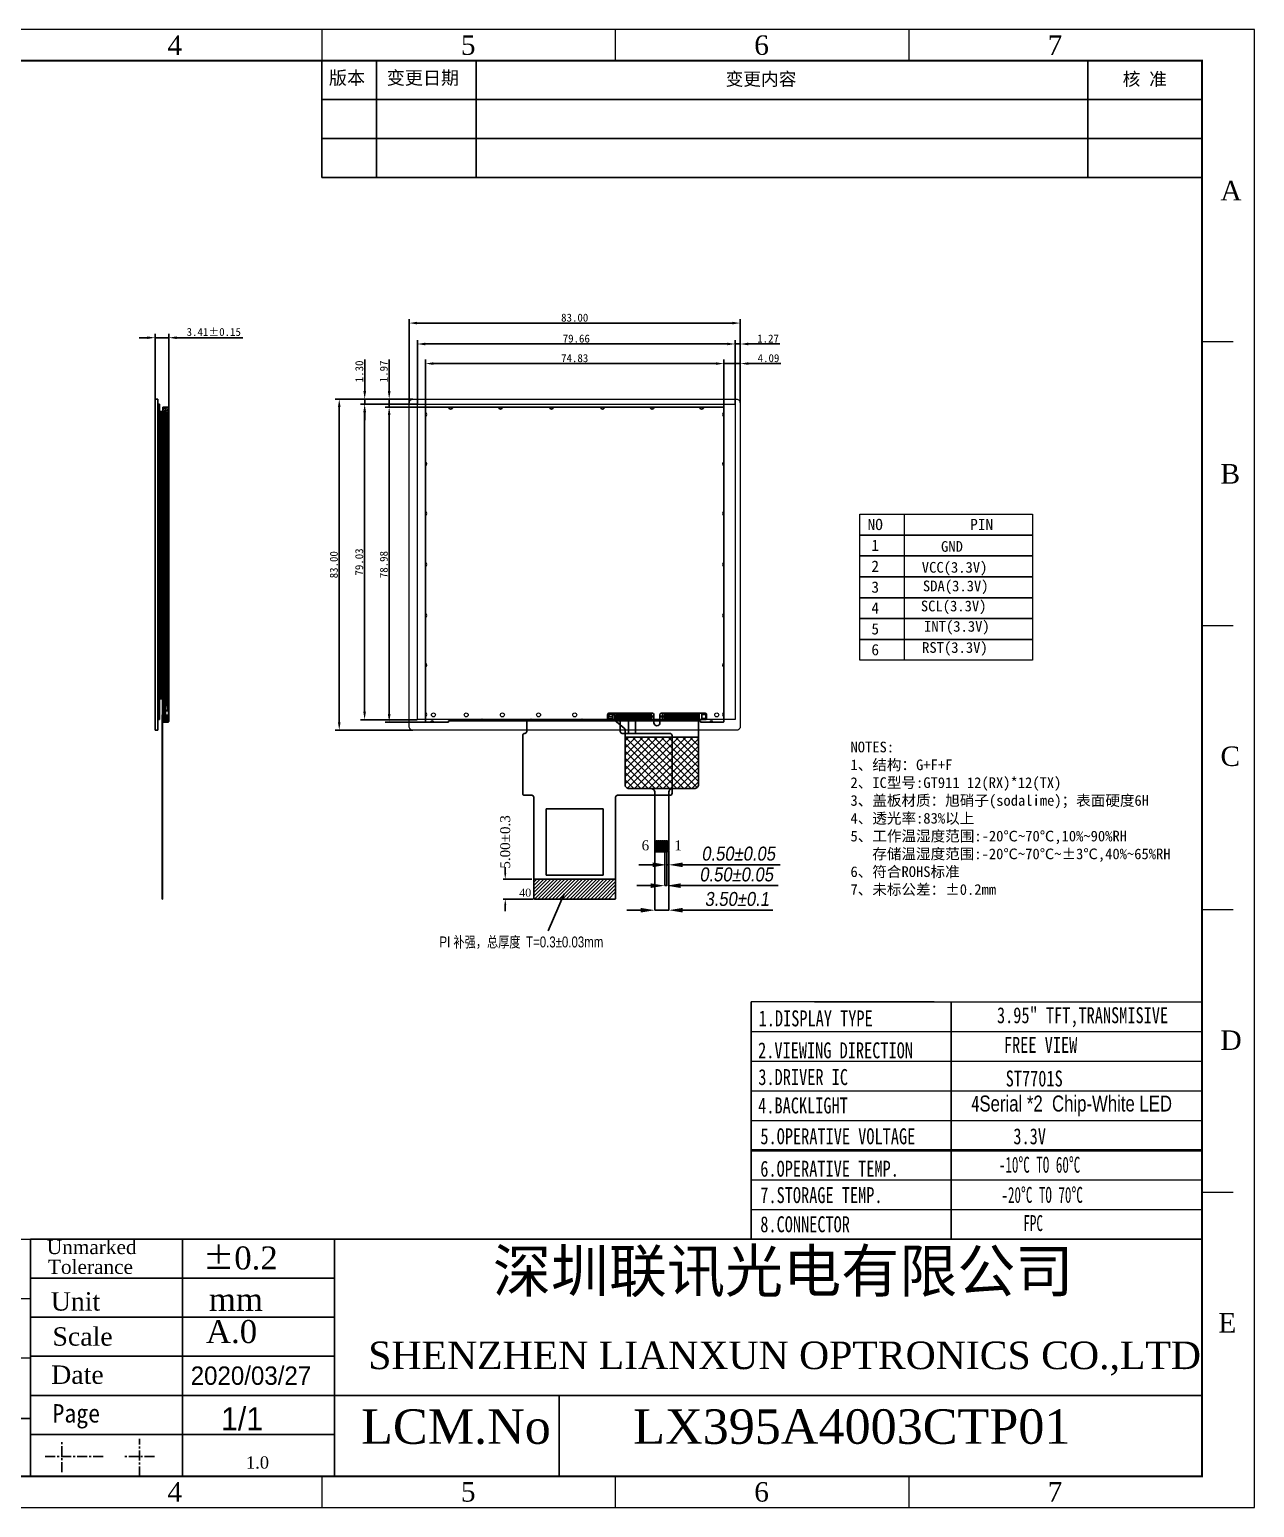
# Model space of a CAD drawing. Header units: inches. Extents: x 3729 to 5100, y 234 to 962.
# Drawn here: x 3963.2 to 4270.1, y 591.2 to 961.6 of the extents above; entities that cross this region are included whole.
import ezdxf

# ---------------------------------------------------------------- set-up
doc = ezdxf.new("R2010")
doc.units = ezdxf.units.IN
doc.header["$MEASUREMENT"] = 0
doc.linetypes.add('CENTERX2', pattern=[4, 2.5, -0.5, 0.5, -0.5])
for name, color, linetype in [('1', 7, 'Continuous'), ('bl', 2, 'Continuous'), ('DIM', 3, 'Continuous'), ('FPC', 40, 'Continuous'), ('LCD', 156, 'Continuous'), ('Lens', 6, 'Continuous'), ('SESNOR', 7, 'Continuous'), ('中心线', 1, 'CENTERX2'), ('标注', 3, 'Continuous')]:
    doc.layers.add(name, color=color, linetype=linetype)
doc.layers.add('OUTLINE', color=5, linetype='Continuous', lineweight=13)
doc.layers.add('其它', color=7, linetype='Continuous', lineweight=9)
doc.styles.add('Arial', font='ARIAL.TTF', dxfattribs={"width": 0.85, "oblique": 8})
doc.styles.get("Standard").update_dxf_attribs({"font": 'TIMES.TTF'})
doc.styles.add('外框字体', font='NSimSun.ttf', dxfattribs={"width": 0.75})
doc.styles.add('宋体', font='NSimSun.ttf')
doc.styles.add('样式 1', font='NSimSun.ttf', dxfattribs={"width": 0.75})
doc.dimstyles.new('dwp', dxfattribs={"dimtxt": 2, "dimasz": 2, "dimexe": 1, "dimexo": 0.0625, "dimgap": 0.35, "dimtad": 1, "dimzin": 1, "dimdsep": 46, "dimtxsty": '宋体', "dimcen": 2.5, "dimclrd": 3, "dimclre": 3, "dimclrt": 3, "dimazin": 0, "dimtp": 0.3, "dimtm": 0.3, "dimtfac": 1, "dimtmove": 0, "dimatfit": 3, "dimfxl": 0, "dimarcsym": 0})
doc.dimstyles.new('ISO-25', dxfattribs={"dimtxt": 2, "dimasz": 1.5, "dimexe": 0.5, "dimexo": 0.5, "dimgap": 0.2, "dimtad": 0, "dimdsep": 46, "dimtxsty": 'Standard', "dimcen": 0.5, "dimclrd": 256, "dimclre": 256, "dimclrt": 256, "dimadec": 0, "dimazin": 0, "dimtfac": 1, "dimtmove": 0, "dimatfit": 3, "dimfxl": 0, "dimlwd": -1, "dimlwe": -1, "dimarcsym": 0})
doc.dimstyles.get("Standard").update_dxf_attribs({"dimtxt": 0.8, "dimasz": 0.5, "dimexe": 0.5, "dimexo": 0.5, "dimgap": 0.09, "dimtad": 0, "dimdec": 4, "dimzin": 0, "dimdsep": 46, "dimtxsty": 'Standard', "dimcen": 0.5, "dimadec": 0, "dimazin": 0, "dimtfac": 1, "dimtdec": 4, "dimtofl": 0, "dimtmove": 0, "dimatfit": 3, "dimfxl": 0, "dimtolj": 1, "dimtzin": 0, "dimarcsym": 0})
doc.dimstyles.new('STANDARD1', dxfattribs={"dimtxt": 2.5, "dimasz": 1.5, "dimexe": 0.5, "dimexo": 0.5, "dimgap": 0.09, "dimtad": 0, "dimzin": 0, "dimdsep": 46, "dimtxsty": 'Standard', "dimcen": 0, "dimadec": 0, "dimazin": 0, "dimtfac": 1, "dimtofl": 0, "dimtmove": 0, "dimatfit": 0, "dimfxl": 0, "dimtolj": 1, "dimtzin": 0, "dimarcsym": 0})

# ---------------------------------------------------------------- blocks, each defined once
blk = doc.blocks.new('fog123545')
at = {"layer": 'LCD', "color": 6}
for p in [(1623.54, -703.43), (1623.94, -707.43)]:
    blk.add_line(p, (1623.54, -707.43), dxfattribs=at)
for points in [[(1622.99, -631.65), (1623.14, -631.65), (1623.14, -702.63), (1622.99, -702.63)], [(1623.54, -703.43), (1623.14, -703.43), (1623.14, -631.45), (1623.54, -631.45)], [(1624.11, -702.63), (1623.94, -702.63), (1623.94, -631.65), (1624.11, -631.65)]]:
    blk.add_lwpolyline(points, close=True, dxfattribs=at)
blk.add_lwpolyline([(1623.54, -703.43), (1623.54, -631.45), (1623.94, -631.45), (1623.94, -707.43)], dxfattribs=at)
blk = doc.blocks.new('fghhgj')
at = {"layer": 'DIM'}
h = blk.add_hatch(dxfattribs=at)
h.set_pattern_fill('ANSI37', color=256, scale=0.4)
h.set_pattern_definition([(45, (-15394.0369, 6615.6244), (-0.89802561, 0.89802561), []), (135, (-15394.0369, 6615.6244), (-0.89802561, -0.89802561), [])])
h.paths.add_polyline_path([(4260.95, 279.04), (4266.4, 279.04, 0.414214), (4267.4, 280.04), (4267.4, 291.94), (4249, 291.94), (4249, 280.04, 0.414214), (4250, 279.04), (4255.45, 279.04)])
at = {"layer": 'FPC'}
blk.add_lwpolyline([(4250, 279.04, -0.414214), (4249, 280.04), (4249, 293.78, 0.22442), (4248.81, 294.16), (4246.36, 296.18, 0.173652), (4246.05, 296.29), (4244.83, 296.29, -0.414214), (4244.63, 296.49), (4244.63, 297.59, -0.414214), (4244.93, 297.89), (4255.95, 297.89, -0.414214), (4256.25, 297.59), (4256.25, 295.51, 1), (4257.75, 295.51), (4257.75, 297.59, -0.414214), (4258.05, 297.89), (4269.12, 297.89, -0.414214), (4269.42, 297.59), (4269.42, 296.49, -0.414214), (4269.22, 296.29), (4267.9, 296.29, 0.414214), (4267.4, 295.79), (4267.4, 280.04, -0.414214), (4266.4, 279.04), (4260.95, 279.04), (4255.45, 279.04)], format="xyb", close=True, dxfattribs=at)
for points in [[(4244.83, 296.59), (4245.83, 296.59), (4245.83, 297.59), (4244.83, 297.59)], [(4246.36, 297.02), (4246.36, 297.02), (4246.36, 297.17), (4246.36, 297.17), (4246.36, 297.59), (4246.51, 297.59), (4246.51, 297.17), (4246.95, 297.17), (4246.95, 297.02), (4246.51, 297.02), (4246.51, 296.59), (4246.36, 296.59)], [(4246.95, 296.49), (4247.25, 296.49), (4247.25, 297.69), (4246.95, 297.69)], [(4247.55, 296.49), (4247.85, 296.49), (4247.85, 297.69), (4247.55, 297.69)], [(4248.15, 296.49), (4248.45, 296.49), (4248.45, 297.69), (4248.15, 297.69)], [(4248.75, 296.49), (4249.05, 296.49), (4249.05, 297.69), (4248.75, 297.69)], [(4249.35, 296.49), (4249.65, 296.49), (4249.65, 297.69), (4249.35, 297.69)], [(4249.95, 296.49), (4250.25, 296.49), (4250.25, 297.69), (4249.95, 297.69)], [(4250.55, 296.49), (4250.85, 296.49), (4250.85, 297.69), (4250.55, 297.69)], [(4251.15, 296.49), (4251.45, 296.49), (4251.45, 297.69), (4251.15, 297.69)], [(4251.75, 296.49), (4252.05, 296.49), (4252.05, 297.69), (4251.75, 297.69)], [(4252.35, 296.49), (4252.65, 296.49), (4252.65, 297.69), (4252.35, 297.69)], [(4252.95, 296.49), (4253.25, 296.49), (4253.25, 297.69), (4252.95, 297.69)], [(4253.55, 296.49), (4253.85, 296.49), (4253.85, 297.69), (4253.55, 297.69)], [(4254.15, 296.49), (4254.45, 296.49), (4254.45, 297.69), (4254.15, 297.69)], [(4255.05, 296.49), (4254.75, 296.49), (4254.75, 297.69), (4255.05, 297.69)], [(4255.46, 297.02), (4255.05, 297.02), (4255.05, 297.17), (4255.46, 297.17), (4255.46, 297.59), (4255.61, 297.59), (4255.61, 297.17), (4256.05, 297.17), (4256.05, 297.02), (4255.61, 297.02), (4255.61, 296.59), (4255.46, 296.59)], [(4258.36, 297.02), (4257.95, 297.02), (4257.95, 297.17), (4258.36, 297.17), (4258.36, 297.59), (4258.51, 297.59), (4258.51, 297.17), (4258.95, 297.17), (4258.95, 297.02), (4258.51, 297.02), (4258.51, 296.59), (4258.36, 296.59)], [(4258.95, 296.49), (4259.25, 296.49), (4259.25, 297.69), (4258.95, 297.69)], [(4259.55, 296.49), (4259.85, 296.49), (4259.85, 297.69), (4259.55, 297.69)], [(4260.15, 296.49), (4260.45, 296.49), (4260.45, 297.69), (4260.15, 297.69)], [(4260.75, 296.49), (4261.05, 296.49), (4261.05, 297.69), (4260.75, 297.69)], [(4261.35, 296.49), (4261.65, 296.49), (4261.65, 297.69), (4261.35, 297.69)], [(4261.95, 296.49), (4262.25, 296.49), (4262.25, 297.69), (4261.95, 297.69)], [(4262.55, 296.49), (4262.85, 296.49), (4262.85, 297.69), (4262.55, 297.69)], [(4263.15, 296.49), (4263.45, 296.49), (4263.45, 297.69), (4263.15, 297.69)], [(4263.75, 296.49), (4264.05, 296.49), (4264.05, 297.69), (4263.75, 297.69)], [(4264.35, 296.49), (4264.65, 296.49), (4264.65, 297.69), (4264.35, 297.69)], [(4264.95, 296.49), (4265.25, 296.49), (4265.25, 297.69), (4264.95, 297.69)], [(4265.55, 296.49), (4265.85, 296.49), (4265.85, 297.69), (4265.55, 297.69)], [(4266.15, 296.49), (4266.45, 296.49), (4266.45, 297.69), (4266.15, 297.69)], [(4266.75, 296.49), (4266.75, 297.69), (4267.05, 297.69), (4267.05, 296.49)], [(4267.46, 297.02), (4267.05, 297.02), (4267.05, 297.17), (4267.46, 297.17), (4267.46, 297.59), (4267.61, 297.59), (4267.61, 297.17), (4267.61, 297.17), (4267.61, 297.02), (4267.61, 297.02), (4267.61, 296.59), (4267.46, 296.59)], [(4268.22, 296.59), (4269.22, 296.59), (4269.22, 297.59), (4268.22, 297.59)], [(4256.77, 263.4), (4257.12, 263.4), (4257.12, 265.9), (4256.77, 265.9)], [(4257.27, 263.4), (4257.62, 263.4), (4257.62, 265.9), (4257.27, 265.9)], [(4257.77, 263.4), (4258.12, 263.4), (4258.12, 265.9), (4257.77, 265.9)], [(4258.27, 263.4), (4258.62, 263.4), (4258.62, 265.9), (4258.27, 265.9)], [(4258.77, 263.4), (4259.12, 263.4), (4259.12, 265.9), (4258.77, 265.9)], [(4259.27, 263.4), (4259.62, 263.4), (4259.62, 265.9), (4259.27, 265.9)]]:
    blk.add_lwpolyline(points, close=True, dxfattribs=at)
blk.add_lwpolyline([(4249, 291.94), (4267.4, 291.94)], dxfattribs=at)
for points in [[(4257.51, 263.2), (4256.75, 263.2, -0.414214), (4256.45, 263.5), (4256.45, 278.04, 0.414214), (4255.45, 279.04)], [(4260.95, 279.04, 0.414214), (4259.95, 278.04), (4259.95, 263.5, -0.414214), (4259.65, 263.2), (4257.51, 263.2)]]:
    blk.add_lwpolyline(points, format="xyb", dxfattribs=at)
at = {"layer": 'Lens', "linetype": 'Continuous', "lineweight": 13, "ltscale": 1.88763}
blk.add_lwpolyline([(4198.57, 293.62), (4195.89, 293.62, -0.414214), (4194.89, 294.62), (4194.89, 375.62, -0.414214), (4195.89, 376.62), (4276.89, 376.62, -0.414214), (4277.89, 375.62), (4277.89, 294.62, -0.414214), (4276.89, 293.62), (4195.89, 293.62)], format="xyb", dxfattribs=at)
at = {"layer": 'SESNOR', "color": 0, "linetype": 'Continuous', "lineweight": 13, "ltscale": 0.528153}
blk.add_lwpolyline([(4276.62, 296.29), (4196.96, 296.29), (4196.96, 375.32), (4276.62, 375.32)], close=True, dxfattribs=at)
at = {"layer": 'DIM', "char_height": 2.5, "attachment_point": 1}
for s, insert, width in [('6', (4253.17, 266.04), 2.8183), ('1', (4261.35, 266.04), 2.6249)]:
    blk.add_mtext(s, dxfattribs=dict(at, insert=insert, width=width))
blk = doc.blocks.new('*D168')
at = {"color": 3, "lineweight": -2}
for p, q in [((4058.28, 868.02), (4058.28, 889.02)), ((4141.28, 868.02), (4141.28, 889.02)), ((4060.28, 888.02), (4139.28, 888.02))]:
    blk.add_line(p, q, dxfattribs=at)
at = {"color": 3}
for points in [[(4060.28, 888.35), (4060.28, 887.69), (4058.28, 888.02)], [(4139.28, 888.35), (4139.28, 887.69), (4141.28, 888.02)]]:
    blk.add_solid(points, dxfattribs=at)
at = {"layer": 'DEFPOINTS', "color": 0}
for p in [(4141.28, 888.02), (4058.28, 867.96), (4141.28, 867.96)]:
    blk.add_point(p, dxfattribs=at)
at = {"color": 3, "insert": (4099.78, 889.37), "char_height": 2, "attachment_point": 5, "style": '宋体'}
blk.add_mtext('83.00', dxfattribs=at)
blk = doc.blocks.new('*D169')
at = {"color": 3, "lineweight": -2}
for p, q in [((4059.21, 868.96), (4039.78, 868.96)), ((4040.78, 866.96), (4040.78, 787.96)), ((4059.21, 785.96), (4039.78, 785.96))]:
    blk.add_line(p, q, dxfattribs=at)
at = {"color": 3}
for points in [[(4040.45, 866.96), (4041.11, 866.96), (4040.78, 868.96)], [(4040.45, 787.96), (4041.11, 787.96), (4040.78, 785.96)]]:
    blk.add_solid(points, dxfattribs=at)
at = {"layer": 'DEFPOINTS', "color": 0}
for p in [(4059.28, 868.96), (4040.78, 785.96), (4059.28, 785.96)]:
    blk.add_point(p, dxfattribs=at)
at = {"color": 3, "insert": (4039.43, 827.46), "char_height": 2, "attachment_point": 5, "rotation": 90, "style": '宋体'}
blk.add_mtext('83.00', dxfattribs=at)
blk = doc.blocks.new('*D170')
at = {"color": 3, "lineweight": -2}
for p, q in [((4060.35, 867.72), (4060.35, 883.78)), ((4062.35, 882.78), (4138, 882.78)), ((4140, 867.72), (4140, 883.78))]:
    blk.add_line(p, q, dxfattribs=at)
at = {"color": 3}
for points in [[(4062.35, 883.12), (4062.35, 882.45), (4060.35, 882.78)], [(4138, 883.12), (4138, 882.45), (4140, 882.78)]]:
    blk.add_solid(points, dxfattribs=at)
at = {"layer": 'DEFPOINTS', "color": 0}
for p in [(4140, 882.78), (4060.35, 867.66), (4140, 867.66)]:
    blk.add_point(p, dxfattribs=at)
at = {"color": 3, "insert": (4100.18, 884.13), "char_height": 2, "attachment_point": 5, "style": '宋体'}
blk.add_mtext('79.66', dxfattribs=at)
blk = doc.blocks.new('*D171')
at = {"color": 3, "lineweight": -2}
for p, q in [((4060.29, 867.66), (4046.13, 867.66)), ((4047.13, 865.66), (4047.13, 790.63)), ((4060.29, 788.63), (4046.13, 788.63))]:
    blk.add_line(p, q, dxfattribs=at)
at = {"color": 3}
for points in [[(4046.8, 865.66), (4047.47, 865.66), (4047.13, 867.66)], [(4046.8, 790.63), (4047.47, 790.63), (4047.13, 788.63)]]:
    blk.add_solid(points, dxfattribs=at)
at = {"layer": 'DEFPOINTS', "color": 0}
for p in [(4060.35, 867.66), (4047.13, 788.63), (4060.35, 788.63)]:
    blk.add_point(p, dxfattribs=at)
at = {"color": 3, "insert": (4045.78, 828.15), "char_height": 2, "attachment_point": 5, "rotation": 90, "style": '宋体'}
blk.add_mtext('79.03', dxfattribs=at)
blk = doc.blocks.new('*D172')
at = {"color": 3, "lineweight": -2}
for p, q in [((4062.36, 866.85), (4062.36, 878.87)), ((4064.36, 877.87), (4135.19, 877.87)), ((4137.19, 866.85), (4137.19, 878.87))]:
    blk.add_line(p, q, dxfattribs=at)
at = {"color": 3}
for points in [[(4064.36, 878.2), (4064.36, 877.54), (4062.36, 877.87)], [(4135.19, 878.2), (4135.19, 877.54), (4137.19, 877.87)]]:
    blk.add_solid(points, dxfattribs=at)
at = {"layer": 'DEFPOINTS', "color": 0}
for p in [(4137.19, 877.87), (4062.36, 866.78), (4137.19, 866.78)]:
    blk.add_point(p, dxfattribs=at)
at = {"color": 3, "insert": (4099.78, 879.22), "char_height": 2, "attachment_point": 5, "style": '宋体'}
blk.add_mtext('74.83', dxfattribs=at)
blk = doc.blocks.new('*D173')
at = {"color": 3, "lineweight": -2}
for p, q in [((4062.5, 866.98), (4052.29, 866.98)), ((4053.29, 864.98), (4053.29, 790.01)), ((4062.68, 788.01), (4052.29, 788.01))]:
    blk.add_line(p, q, dxfattribs=at)
at = {"color": 3}
for points in [[(4052.96, 864.98), (4053.63, 864.98), (4053.29, 866.98)], [(4052.96, 790.01), (4053.63, 790.01), (4053.29, 788.01)]]:
    blk.add_solid(points, dxfattribs=at)
at = {"layer": 'DEFPOINTS', "color": 0}
for p in [(4062.56, 866.98), (4053.29, 788.01), (4062.74, 788.01)]:
    blk.add_point(p, dxfattribs=at)
at = {"color": 3, "insert": (4051.94, 827.5), "char_height": 2, "attachment_point": 5, "rotation": 90, "style": '宋体'}
blk.add_mtext('78.98', dxfattribs=at)
blk = doc.blocks.new('*D188')
at = {"color": 3, "lineweight": -2}
for p, q in [((4135.19, 877.87), (4133.19, 877.87)), ((4137.19, 866.85), (4137.19, 878.87)), ((4137.19, 877.87), (4141.28, 877.87)), ((4141.28, 868.02), (4141.28, 878.87)), ((4143.28, 877.87), (4151.41, 877.87))]:
    blk.add_line(p, q, dxfattribs=at)
at = {"color": 3}
for points in [[(4135.19, 878.2), (4135.19, 877.54), (4137.19, 877.87)], [(4143.28, 878.2), (4143.28, 877.54), (4141.28, 877.87)]]:
    blk.add_solid(points, dxfattribs=at)
at = {"layer": 'DEFPOINTS', "color": 0}
for p in [(4141.28, 877.87), (4137.19, 866.78), (4141.28, 867.96)]:
    blk.add_point(p, dxfattribs=at)
at = {"color": 3, "insert": (4148.34, 879.22), "char_height": 2, "attachment_point": 5, "style": '宋体'}
blk.add_mtext('4.09', dxfattribs=at)
blk = doc.blocks.new('*D189')
at = {"color": 3, "lineweight": -2}
for p, q in [((4138, 882.78), (4136, 882.78)), ((4140, 867.72), (4140, 883.78)), ((4140, 882.78), (4141.28, 882.78)), ((4141.28, 868.02), (4141.28, 883.78)), ((4143.28, 882.78), (4151.18, 882.78))]:
    blk.add_line(p, q, dxfattribs=at)
at = {"color": 3}
for points in [[(4138, 883.12), (4138, 882.45), (4140, 882.78)], [(4143.28, 883.12), (4143.28, 882.45), (4141.28, 882.78)]]:
    blk.add_solid(points, dxfattribs=at)
at = {"layer": 'DEFPOINTS', "color": 0}
for p in [(4141.28, 882.78), (4140, 867.66), (4141.28, 867.96)]:
    blk.add_point(p, dxfattribs=at)
at = {"color": 3, "insert": (4148.23, 884.13), "char_height": 2, "attachment_point": 5, "style": '宋体'}
blk.add_mtext('1.27', dxfattribs=at)
blk = doc.blocks.new('*D190')
at = {"color": 3, "lineweight": -2}
for p, q in [((4053.29, 870.96), (4053.29, 878.86)), ((4059.21, 868.96), (4052.29, 868.96)), ((4062.5, 866.98), (4052.29, 866.98)), ((4053.29, 866.98), (4053.29, 868.96)), ((4053.29, 864.98), (4053.29, 862.98))]:
    blk.add_line(p, q, dxfattribs=at)
at = {"color": 3}
for points in [[(4052.96, 870.96), (4053.63, 870.96), (4053.29, 868.96)], [(4052.96, 864.98), (4053.63, 864.98), (4053.29, 866.98)]]:
    blk.add_solid(points, dxfattribs=at)
at = {"layer": 'DEFPOINTS', "color": 0}
for p in [(4053.29, 868.96), (4059.28, 868.96), (4062.56, 866.98)]:
    blk.add_point(p, dxfattribs=at)
at = {"color": 3, "insert": (4051.94, 875.91), "char_height": 2, "attachment_point": 5, "rotation": 90, "style": '宋体'}
blk.add_mtext('1.97', dxfattribs=at)
blk = doc.blocks.new('*D191')
at = {"color": 3, "lineweight": -2}
for p, q in [((4047.16, 870.96), (4047.16, 878.88)), ((4059.21, 868.96), (4046.16, 868.96)), ((4060.29, 867.66), (4046.16, 867.66)), ((4047.16, 867.66), (4047.16, 868.96)), ((4047.16, 865.66), (4047.16, 863.66))]:
    blk.add_line(p, q, dxfattribs=at)
at = {"color": 3}
for points in [[(4046.83, 870.96), (4047.5, 870.96), (4047.16, 868.96)], [(4046.83, 865.66), (4047.5, 865.66), (4047.16, 867.66)]]:
    blk.add_solid(points, dxfattribs=at)
at = {"layer": 'DEFPOINTS', "color": 0}
for p in [(4047.16, 868.96), (4059.28, 868.96), (4060.35, 867.66)]:
    blk.add_point(p, dxfattribs=at)
at = {"color": 3, "insert": (4045.81, 875.92), "char_height": 2, "attachment_point": 5, "rotation": 90, "style": '宋体'}
blk.add_mtext('1.30', dxfattribs=at)
blk = doc.blocks.new('*D192')
at = {"color": 3, "lineweight": -2}
for p, q in [((3994.65, 869.02), (3994.65, 885.35)), ((3998.05, 866.85), (3998.05, 885.35)), ((3992.65, 884.35), (3990.65, 884.35)), ((3994.65, 884.35), (3998.05, 884.35)), ((4000.05, 884.35), (4016.63, 884.35))]:
    blk.add_line(p, q, dxfattribs=at)
at = {"color": 3}
for points in [[(3992.65, 884.69), (3992.65, 884.02), (3994.65, 884.35)], [(4000.05, 884.69), (4000.05, 884.02), (3998.05, 884.35)]]:
    blk.add_solid(points, dxfattribs=at)
at = {"layer": 'DEFPOINTS', "color": 0}
for p in [(3998.05, 884.35), (3994.65, 868.96), (3998.05, 866.78)]:
    blk.add_point(p, dxfattribs=at)
at = {"color": 3, "insert": (4009.34, 885.78), "char_height": 2, "attachment_point": 5, "style": '宋体'}
blk.add_mtext('3.41%%p0.15', dxfattribs=at)
blk = doc.blocks.new('*D229')
at = {"layer": 'DEFPOINTS', "color": 0}
for p in [(4122.83, 755.74), (4123.33, 755.84), (4123.33, 752.25)]:
    blk.add_point(p, dxfattribs=at)
at = {"layer": 'DIM', "color": 0, "lineweight": -2}
for p, q in [((4123.33, 755.64), (4123.33, 752.25)), ((4119.33, 752.25), (4115.83, 752.25)), ((4122.83, 755.54), (4122.83, 752.25)), ((4122.83, 752.25), (4123.33, 752.25)), ((4126.83, 752.25), (4151.26, 752.25))]:
    blk.add_line(p, q, dxfattribs=at)
at = {"layer": 'DIM', "color": 0}
for points in [[(4119.33, 752.84), (4119.33, 751.67), (4122.83, 752.25)], [(4126.83, 752.84), (4126.83, 751.67), (4123.33, 752.25)]]:
    blk.add_solid(points, dxfattribs=at)
at = {"layer": 'DIM', "color": 0, "insert": (4140.79, 755.04), "char_height": 3.5, "attachment_point": 5, "style": 'Arial'}
blk.add_mtext('\\A1;0.50{\\fArial|b0|i0|c134|p34;%%P}0.05', dxfattribs=at)
blk = doc.blocks.new('*D230')
at = {"layer": 'DEFPOINTS', "color": 0}
for p in [(4122.33, 755.74), (4122.83, 755.74), (4122.83, 747.03)]:
    blk.add_point(p, dxfattribs=at)
at = {"layer": 'DIM', "color": 0, "lineweight": -2}
for p, q in [((4122.33, 755.54), (4122.33, 747.03)), ((4122.83, 755.54), (4122.83, 747.03)), ((4118.83, 747.03), (4115.33, 747.03)), ((4122.33, 747.03), (4122.83, 747.03)), ((4126.33, 747.03), (4150.76, 747.03))]:
    blk.add_line(p, q, dxfattribs=at)
at = {"layer": 'DIM', "color": 0}
for points in [[(4118.83, 747.61), (4118.83, 746.45), (4122.33, 747.03)], [(4126.33, 747.61), (4126.33, 746.45), (4122.83, 747.03)]]:
    blk.add_solid(points, dxfattribs=at)
at = {"layer": 'DIM', "color": 0, "insert": (4140.29, 749.82), "char_height": 3.5, "attachment_point": 5, "style": 'Arial'}
blk.add_mtext('\\A1;0.50{\\fArial|b0|i0|c134|p34;%%P}0.05', dxfattribs=at)
blk = doc.blocks.new('*D228')
at = {"layer": 'DEFPOINTS', "color": 0}
for p in [(4119.83, 755.84), (4123.33, 755.84), (4123.33, 740.88)]:
    blk.add_point(p, dxfattribs=at)
at = {"layer": 'DIM', "color": 0, "lineweight": -2}
for p, q in [((4119.83, 755.64), (4119.83, 740.88)), ((4123.33, 755.64), (4123.33, 740.88)), ((4116.33, 740.88), (4112.83, 740.88)), ((4119.83, 740.88), (4123.33, 740.88)), ((4126.83, 740.88), (4149.45, 740.88))]:
    blk.add_line(p, q, dxfattribs=at)
at = {"layer": 'DIM', "color": 0}
for points in [[(4116.33, 741.46), (4116.33, 740.3), (4119.83, 740.88)], [(4126.83, 741.46), (4126.83, 740.3), (4123.33, 740.88)]]:
    blk.add_solid(points, dxfattribs=at)
at = {"layer": 'DIM', "color": 0, "insert": (4140.44, 743.67), "char_height": 3.5, "attachment_point": 5, "style": 'Arial'}
blk.add_mtext('\\A1;3.50{\\fArial|b0|i0|c134|p34;%%P}0.1', dxfattribs=at)
blk = doc.blocks.new('asdds')
at = {"color": 34}
for p, q in [((4805.91, 608.57), (4805.91, 605.76)), ((4792.93, 604.76), (4792.93, 590.26)), ((4793.43, 605.26), (4805.41, 605.26)), ((4830.36, 604.76), (4830.36, 590.26)), ((4806.58, 589.76), (4793.43, 589.76)), ((4807.08, 568.76), (4807.08, 589.26)), ((4827.58, 568.76), (4827.58, 589.26)), ((4828.08, 589.76), (4829.86, 589.76)), ((4807.08, 563.96), (4807.08, 568.76)), ((4827.58, 563.96), (4827.58, 568.76)), ((4807.28, 563.76), (4827.38, 563.76)), ((4827.38, 563.76), (4807.28, 563.76))]:
    blk.add_line(p, q, dxfattribs=at)
for centre, radius, start, end in [((4793.43, 604.76), 0.5, 90, 180), ((4805.41, 605.76), 0.5, 270, 0), ((4793.43, 590.26), 0.5, 180, 270), ((4806.58, 589.26), 0.5, 0, 90), ((4828.08, 589.26), 0.5, 90, 180), ((4829.86, 590.26), 0.5, 270, 0), ((4807.28, 563.96), 0.2, 180, 270), ((4807.28, 563.96), 0.2, 180, 270), ((4827.38, 563.96), 0.2, 270, 0), ((4827.38, 563.96), 0.2, 270, 0)]:
    blk.add_arc(centre, radius, start, end, dxfattribs=at)
blk = doc.blocks.new('*D233')
at = {"layer": 'DEFPOINTS', "color": 0}
for p in [(4082.38, 748.67), (4089.53, 748.67), (4089.89, 743.67)]:
    blk.add_point(p, dxfattribs=at)
at = {"layer": 'DIM', "color": 0, "lineweight": -2}
for p, q in [((4089.03, 748.67), (4081.88, 748.67)), ((4082.38, 750.17), (4082.38, 751.67)), ((4089.39, 743.67), (4081.88, 743.67)), ((4082.38, 742.17), (4082.38, 740.67))]:
    blk.add_line(p, q, dxfattribs=at)
at = {"layer": 'DIM', "color": 0}
for points in [[(4082.13, 750.17), (4082.63, 750.17), (4082.38, 748.67)], [(4082.13, 742.17), (4082.63, 742.17), (4082.38, 743.67)]]:
    blk.add_solid(points, dxfattribs=at)
at = {"layer": 'DIM', "color": 0, "insert": (4082.38, 757.98), "char_height": 2.5, "attachment_point": 5, "rotation": 90}
blk.add_mtext('\\A1;5.00%%p0.3', dxfattribs=at)

msp = doc.modelspace()

# ---------------------------------------------------------------- hatches: boundary and pattern name
at = {"layer": 'bl'}
h = msp.add_hatch(dxfattribs=at)
h.set_pattern_fill('ANSI31', color=0, scale=0.1)
h.set_pattern_definition([(45, (-712.29498, 1001.70043), (-0.224506403, 0.224506403), [])])
edge = h.paths.add_edge_path()
edge.add_line((3997.135, 865.958), (3997.135, 865.458))
edge.add_line((3997.135, 865.458), (3997.905, 865.458))
edge.add_line((3997.905, 865.458), (3997.905, 866.784))
edge.add_arc((3998.051, 867.473), 0.704, 245.11988, 258.01022, ccw=False)
edge.add_line((3997.755, 866.834), (3996.999, 866.834))
edge.add_line((3996.999, 866.834), (3996.999, 866.984))
edge.add_line((3996.999, 866.984), (3996.575, 866.984))
edge.add_line((3996.575, 866.984), (3996.575, 865.958))
edge.add_line((3996.575, 865.958), (3997.135, 865.958))
h = msp.add_hatch(dxfattribs=at)
h.set_pattern_fill('ANSI31', color=0, scale=0.05)
h.set_pattern_definition([(45, (-3042.51554, 288.23666), (-0.1122532015, 0.1122532015), [])])
h.paths.add_polyline_path([(3997.905, 789.732), (3997.245, 789.732), (3997.245, 789.332), (3997.065, 789.332), (3997.065, 788.006), (3997.375, 788.006), (3997.375, 788.156), (3997.705, 788.156, 0.4142136), (3997.905, 788.356)])

# ---------------------------------------------------------------- linework, layer by layer
for p, q in [((4036.436, 944.038), (4036.436, 953.785)), ((4050.081, 944.038), (4050.081, 953.785)), ((4075.105, 944.038), (4075.105, 953.785)), ((4228.339, 944.038), (4228.339, 953.785)), ((4036.436, 944.038), (4256.994, 944.038)), ((4036.436, 934.291), (4036.436, 944.038)), ((4050.081, 934.291), (4050.081, 944.038)), ((4075.105, 934.291), (4075.105, 944.038)), ((4228.339, 934.291), (4228.339, 944.038)), ((4036.436, 934.291), (4036.436, 924.544)), ((4036.436, 934.291), (4256.994, 934.291)), ((4050.081, 934.291), (4050.081, 924.544)), ((4075.105, 934.291), (4075.105, 924.544)), ((4228.339, 934.291), (4228.339, 924.544)), ((4036.436, 924.544), (4256.994, 924.544)), ((3994.65, 868.958), (3994.65, 785.958)), ((3994.65, 868.958), (3995.35, 868.958)), ((3995.35, 868.958), (3995.35, 785.958)), ((3995.35, 867.658), (3995.78, 867.658)), ((3995.78, 867.658), (3995.78, 788.632)), ((3995.955, 865.858), (3995.78, 865.858)), ((3995.955, 865.858), (3995.955, 793.882)), ((3995.955, 793.882), (3995.78, 793.882)), ((3994.65, 785.958), (3995.35, 785.958)), ((3995.35, 788.632), (3995.78, 788.632)), ((3963.441, 658.475), (3963.441, 598.998)), ((3963.441, 658.475), (4256.994, 658.475)), ((4001.486, 658.475), (4001.486, 598.998)), ((4039.599, 658.475), (4039.599, 598.998)), ((4151.324, 658.475), (4256.994, 658.475)), ((3963.441, 648.675), (4039.599, 648.675)), ((3963.441, 638.876), (4039.599, 638.876)), ((3963.441, 629.076), (4039.599, 629.076)), ((3963.441, 619.277), (4039.599, 619.277)), ((4256.994, 619.277), (4039.599, 619.277)), ((4095.911, 619.277), (4095.911, 598.998)), ((3855.392, 613.501), (3963.441, 613.501)), ((3963.441, 609.477), (4039.599, 609.477))]:
    msp.add_line(p, q)
at = {"color": 34}
for p, q in [((3996.395, 789.882), (3996.395, 743.672)), ((3996.505, 789.882), (3996.505, 743.672)), ((4087.744, 788.332), (4087.744, 785.672)), ((4087.244, 785.172), (4087.244, 785.172)), ((4087.244, 785.172), (4087.244, 785.172)), ((4110.026, 748.672), (4089.526, 748.672)), ((4089.526, 748.672), (4110.026, 748.672)), ((4089.526, 747.934), (4090.264, 748.672)), ((4089.526, 747.05), (4091.148, 748.672)), ((4089.526, 746.166), (4092.032, 748.672)), ((4089.526, 745.282), (4092.916, 748.672)), ((4089.526, 744.398), (4093.8, 748.672)), ((4089.687, 743.676), (4094.683, 748.672)), ((4090.567, 743.672), (4095.567, 748.672)), ((4091.451, 743.672), (4096.451, 748.672)), ((4092.335, 743.672), (4097.335, 748.672)), ((4093.219, 743.672), (4098.219, 748.672)), ((4094.103, 743.672), (4099.103, 748.672)), ((4094.987, 743.672), (4099.987, 748.672)), ((4095.871, 743.672), (4100.871, 748.672)), ((4096.755, 743.672), (4101.755, 748.672)), ((4097.638, 743.672), (4102.638, 748.672)), ((4098.522, 743.672), (4103.522, 748.672)), ((4099.406, 743.672), (4104.406, 748.672)), ((4100.29, 743.672), (4105.29, 748.672)), ((4101.174, 743.672), (4106.174, 748.672)), ((4102.058, 743.672), (4107.058, 748.672)), ((4102.942, 743.672), (4107.942, 748.672)), ((4103.826, 743.672), (4108.826, 748.672)), ((4104.71, 743.672), (4109.71, 748.672)), ((4105.593, 743.672), (4110.026, 748.104)), ((4106.477, 743.672), (4110.026, 747.221)), ((4107.361, 743.672), (4110.026, 746.337)), ((4108.245, 743.672), (4110.026, 745.453)), ((3996.395, 743.672), (3996.505, 743.672))]:
    msp.add_line(p, q, dxfattribs=at)
at = {"color": 30}
for p, q in [((4113.301, 785.172), (4113.301, 788.356)), ((4115.051, 785.172), (4115.051, 788.356))]:
    msp.add_line(p, q, dxfattribs=at)
at = {"lineweight": 9}
msp.add_line((4189.869, 717.951), (4143.959, 717.951), dxfattribs=at)
at = {"linetype": 'Continuous'}
for p in [(4001.263, 658.475), (4005.339, 658.475)]:
    msp.add_line(p, (4039.599, 658.475), dxfattribs=at)
at = {"lineweight": 0}
msp.add_line((4256.994, 598.998), (3934.524, 598.998), dxfattribs=at)
at = {"color": 34}
for centre, start, end in [((4087.244, 785.672), 270, 0), ((4087.244, 785.672), 270, 0), ((4087.244, 784.672), 90, 180), ((4087.244, 784.672), 90, 180)]:
    msp.add_arc(centre, 0.5, start, end, dxfattribs=at)
at = {"layer": '1', "lineweight": 13}
for p, q in [((4159.876, 717.951), (4256.994, 717.951)), ((4159.876, 717.951), (4256.994, 717.951)), ((4143.959, 710.516), (4256.994, 710.516)), ((4159.876, 710.516), (4256.994, 710.516)), ((4143.959, 703.082), (4256.994, 703.082)), ((4143.959, 695.647), (4256.994, 695.647)), ((4143.959, 688.213), (4256.994, 688.213)), ((4159.876, 680.778), (4256.994, 680.778)), ((4143.959, 673.344), (4256.994, 673.344)), ((4143.959, 665.909), (4256.994, 665.909)), ((3855.392, 658.475), (3963.441, 658.475)), ((3963.441, 658.475), (4039.599, 658.475)), ((3855.392, 643.606), (3963.441, 643.606)), ((3855.392, 628.737), (3963.441, 628.737))]:
    msp.add_line(p, q, dxfattribs=at)
at = {"layer": '1', "lineweight": 40}
for p in [(4143.959, 680.778), (4159.859, 680.778)]:
    msp.add_line(p, (4256.994, 680.778), dxfattribs=at)
at = {"layer": 'bl', "color": 0}
for p, q in [((3996.575, 866.984), (3996.575, 865.958)), ((3996.575, 866.984), (3997.075, 866.984)), ((3996.575, 865.958), (3997.135, 865.958)), ((3996.575, 865.958), (3996.575, 789.432)), ((3997.135, 792.182), (3997.135, 865.958)), ((3997.135, 865.458), (3997.905, 865.458)), ((3997.065, 790.832), (3997.135, 792.182)), ((3997.065, 788.006), (3997.065, 790.832)), ((3997.245, 789.332), (3997.065, 789.332)), ((3997.245, 790.882), (3997.905, 790.882)), ((3997.245, 790.882), (3997.245, 789.332)), ((3997.245, 789.732), (3997.905, 789.732)), ((3996.575, 788.356), (3997.045, 788.356))]:
    msp.add_line(p, q, dxfattribs=at)
at = {"layer": 'bl', "color": 4}
for p, q in [((3997.075, 866.834), (3997.075, 866.984)), ((4062.362, 788.206), (4062.362, 866.784)), ((4062.562, 866.984), (4136.99, 866.984)), ((4137.19, 866.784), (4137.19, 788.206)), ((3996.575, 789.432), (3996.575, 788.006)), ((3997.065, 788.356), (3996.575, 788.356)), ((3997.855, 788.006), (3996.575, 788.006)), ((3997.705, 788.156), (3997.375, 788.156)), ((3997.375, 788.156), (3997.375, 788.006)), ((4068.186, 788.006), (4062.562, 788.006)), ((4131.265, 788.356), (4068.186, 788.356)), ((4068.186, 788.356), (4068.186, 788.006)), ((4131.265, 788.356), (4131.265, 788.006)), ((4136.99, 788.006), (4131.265, 788.006))]:
    msp.add_line(p, q, dxfattribs=at)
at = {"layer": 'bl', "color": 5}
for p, q in [((3997.075, 792.184), (3997.075, 865.958)), ((3997.005, 790.837), (3997.075, 792.187)), ((3997.005, 788.406), (3997.005, 790.832)), ((3997.065, 788.406), (3997.005, 788.406))]:
    msp.add_line(p, q, dxfattribs=at)
at = {"layer": 'bl', "color": 6}
for p, q in [((3997.165, 865.338), (3997.26, 865.338)), ((3997.165, 793.582), (3997.165, 865.338)), ((3997.26, 865.308), (3997.26, 865.338)), ((3997.165, 793.582), (3997.26, 793.582)), ((3996.975, 790.838), (3997.015, 791.432)), ((3996.975, 788.406), (3996.975, 790.838)), ((3997.015, 791.432), (3997.045, 791.43)), ((3997.005, 788.406), (3996.975, 788.406))]:
    msp.add_line(p, q, dxfattribs=at)
at = {"layer": 'bl', "color": 3}
for p, q in [((3997.26, 865.308), (3997.325, 865.308)), ((3997.26, 865.308), (3997.26, 793.332)), ((3997.26, 793.332), (3997.325, 793.332))]:
    msp.add_line(p, q, dxfattribs=at)
at = {"layer": 'bl', "color": 2}
for p, q in [((3997.325, 865.308), (3997.325, 792.432)), ((3997.325, 865.308), (3997.38, 865.308)), ((3997.195, 792.432), (3997.195, 793.032)), ((3997.195, 793.032), (3997.325, 793.032)), ((3997.325, 792.432), (3997.195, 792.432)), ((3997.325, 792.432), (3997.38, 792.432))]:
    msp.add_line(p, q, dxfattribs=at)
at = {"layer": 'bl', "color": 1}
for p, q in [((3997.38, 865.358), (3997.805, 865.358)), ((3997.38, 865.358), (3997.38, 792.282)), ((3997.805, 865.358), (3997.805, 790.982)), ((3997.275, 791.132), (3997.38, 792.282)), ((3997.275, 791.132), (3997.275, 790.982)), ((3997.275, 790.982), (3997.275, 791.132)), ((3997.705, 790.982), (3997.275, 790.982)), ((3997.275, 790.982), (3997.805, 790.982))]:
    msp.add_line(p, q, dxfattribs=at)
at = {"layer": 'bl', "color": 4}
for centre, radius, start, end in [((4062.562, 866.784), 0.2, 90, 180), ((4068.698, 866.984), 0.5, 180, 0), ((4081.181, 866.984), 0.5, 180, 0), ((4093.971, 866.984), 0.5, 180, 0), ((4106.761, 866.984), 0.5, 180, 0), ((4119.171, 866.984), 0.5, 180, 0), ((4131.581, 866.984), 0.5, 180, 0), ((4136.99, 866.784), 0.2, 0, 90), ((3997.705, 788.356), 0.2, 270, 0), ((3997.855, 788.206), 0.2, 270, 0), ((4062.562, 788.206), 0.2, 180, 270), ((4136.99, 788.206), 0.2, 270, 0)]:
    msp.add_arc(centre, radius, start, end, dxfattribs=at)
at = {"layer": 'DEFPOINTS', "color": 1, "linetype": 'Continuous'}
for p, q in [((4092.626, 766.302), (4106.926, 766.302)), ((4092.626, 766.302), (4092.626, 749.672)), ((4106.926, 766.302), (4106.926, 749.672)), ((4092.626, 749.672), (4106.926, 749.672))]:
    msp.add_line(p, q, dxfattribs=at)
at = {"layer": 'DIM'}
for p, q in [((4036.436, 944.038), (4036.436, 934.291)), ((4050.081, 944.038), (4050.081, 934.291)), ((4075.105, 944.038), (4075.105, 934.291)), ((4228.339, 944.038), (4228.339, 934.291)), ((4036.436, 934.291), (4256.994, 934.291))]:
    msp.add_line(p, q, dxfattribs=at)
at = {"layer": 'DIM', "lineweight": 0}
msp.add_line((4182.338, 840.122), (4182.338, 803.512), dxfattribs=at)
for points in [[(4214.459, 834.892), (4171.226, 834.892), (4171.226, 840.122), (4214.459, 840.122)], [(4214.459, 829.662), (4171.226, 829.662), (4171.226, 834.892), (4214.459, 834.892)], [(4214.459, 824.432), (4171.226, 824.432), (4171.226, 829.662), (4214.459, 829.662)], [(4214.459, 819.202), (4171.226, 819.202), (4171.226, 824.432), (4214.459, 824.432)], [(4214.459, 813.972), (4171.226, 813.972), (4171.226, 819.202), (4214.459, 819.202)], [(4214.459, 808.742), (4171.226, 808.742), (4171.226, 813.972), (4214.459, 813.972)], [(4214.459, 803.512), (4171.226, 803.512), (4171.226, 808.742), (4214.459, 808.742)]]:
    msp.add_lwpolyline(points, close=True, dxfattribs=at)
at = {"layer": 'FPC', "color": 4, "linetype": 'ByBlock', "lineweight": 13}
for p, q in [((3997.855, 866.984), (3997.075, 866.984)), ((3997.855, 866.834), (3997.075, 866.834)), ((3997.905, 866.784), (3997.905, 788.356)), ((3998.055, 866.784), (3998.055, 788.206))]:
    msp.add_line(p, q, dxfattribs=at)
at = {"layer": 'FPC', "color": 1}
for p, q in [((4143.959, 717.951), (4143.959, 658.475)), ((4194.124, 717.951), (4194.124, 658.475))]:
    msp.add_line(p, q, dxfattribs=at)
at = {"layer": 'FPC', "color": 4, "linetype": 'ByBlock', "lineweight": 13}
for centre in [(4064.394, 789.835), (4072.594, 789.835), (4081.654, 789.835), (4090.714, 789.835), (4099.774, 789.835), (4108.834, 789.835), (4117.894, 789.835), (4126.954, 789.835), (4135.368, 789.835)]:
    msp.add_circle(centre, 0.5, dxfattribs=at)
for centre, radius, start, end in [((3997.855, 866.784), 0.2, 0, 90), ((3997.855, 866.784), 0.05, 0, 90), ((4062.322, 865.126), 0.4, 275.73917, 84.26083), ((4137.23, 865.126), 0.4, 95.73917, 264.26083), ((4062.322, 852.716), 0.4, 275.73917, 84.26083), ((4137.23, 852.716), 0.4, 95.73917, 264.26083), ((4062.322, 840.306), 0.4, 275.73917, 84.26083), ((4137.23, 840.306), 0.4, 95.73917, 264.26083), ((4062.322, 827.516), 0.4, 275.73917, 84.26083), ((4137.23, 827.516), 0.4, 95.73917, 264.26083), ((4062.322, 814.726), 0.4, 275.73917, 84.26083), ((4137.23, 814.726), 0.4, 95.73917, 264.26083), ((4062.322, 802.316), 0.4, 275.73917, 84.26083), ((4137.23, 802.316), 0.4, 95.73917, 264.26083), ((4062.322, 789.906), 0.4, 275.73917, 84.26083), ((4137.23, 789.906), 0.4, 95.73917, 264.26083), ((4064.067, 787.966), 0.4, 5.73917, 174.26083), ((4076.477, 788.316), 0.4, 5.73917, 174.26083), ((4088.887, 788.316), 0.4, 5.73917, 174.26083), ((4101.677, 788.316), 0.4, 5.73917, 174.26083), ((4114.467, 788.316), 0.4, 5.73917, 174.26083), ((4126.877, 788.316), 0.4, 5.73917, 174.26083), ((4134.031, 787.966), 0.4, 5.73917, 174.26083)]:
    msp.add_arc(centre, radius, start, end, dxfattribs=at)
at = {"layer": 'OUTLINE'}
for p, q in [((4036.436, 961.582), (4036.436, 953.785)), ((4109.955, 961.582), (4109.955, 953.785)), ((4183.474, 961.582), (4183.474, 953.785)), ((4264.791, 883.292), (4256.994, 883.292)), ((4264.791, 812.139), (4256.994, 812.139)), ((4264.791, 740.987), (4256.994, 740.987)), ((4256.994, 717.951), (4256.994, 658.475)), ((4264.791, 670.151), (4256.994, 670.151)), ((4256.994, 598.998), (4256.994, 658.475)), ((3934.524, 598.998), (3975.514, 598.998)), ((4036.436, 598.998), (4036.436, 591.201)), ((4109.955, 598.998), (4109.955, 591.201)), ((4183.474, 598.998), (4183.474, 591.201))]:
    msp.add_line(p, q, dxfattribs=at)
msp.add_lwpolyline([(3729.347, 961.582), (3729.347, 591.201), (4270.108, 591.201), (4270.108, 961.582)], close=True, dxfattribs=at)
at = {"layer": 'OUTLINE', "const_width": 0.532}
msp.add_lwpolyline([(4256.994, 953.785), (3742.358, 953.785), (3742.358, 598.998), (4256.994, 598.998)], close=True, dxfattribs=at)
at = {"layer": '中心线'}
for p, q in [((3971.242, 600.072), (3971.242, 607.734)), ((3990.727, 598.998), (3990.727, 608.371)), ((3967.103, 603.93), (3981.737, 603.93)), ((3994.52, 603.93), (3986.934, 603.93))]:
    msp.add_line(p, q, dxfattribs=at)
at = {"layer": '其它'}
msp.add_line((4256.994, 598.998), (3758.275, 598.998), dxfattribs=at)

# ---------------------------------------------------------------- block references
msp.add_blockref('fghhgj', (-136.612, 492.342))
at = {"xscale": -1}
msp.add_blockref('asdds', (8917.106, 179.91), dxfattribs=at)
at = {"layer": '标注'}
msp.add_blockref('fog123545', (2372.961, 1497.31), dxfattribs=at)

# ---------------------------------------------------------------- texts
msp.add_text('40', height=2).set_placement((4085.872, 744.282))
at = {"attachment_point": 1}
for s, insert, char_height, width in [('{\\fSimSun|b0|i0|c134|p54;\\H1.25x;版本}', (4038.189, 951.145), 2.65824, 10.42196), ('{\\fSimSun|b0|i0|c134|p54;\\H1.25x;变更日期}', (4052.684, 951.145), 2.65824, 19.23457), ('{\\fSimSun|b0|i0|c134|p54;\\H1.222x;变更内容}', (4137.607, 950.807), 2.65824, 23.19657), ('{\\fSimSun|b0|i0|c134|p54;\\H1.222x;核 准}', (4237.097, 950.807), 2.65824, 17.33598), ('{\\fKaiTi_GB2312|b0|i0|c134|p49;深圳联讯光电有限公司}', (4079.272, 655.818), 10.66422, 254.06884), ('{\\fTimes New Roman|b0|i0|c0|p18;SHENZHEN LIANXUN OPTRONICS CO.,LTD}', (4048.05, 632.788), 6.91733, 237.21231)]:
    msp.add_mtext(s, dxfattribs=dict(at, insert=insert, char_height=char_height, width=width))
at = {"insert": (4065.893, 734.291), "char_height": 2.73711, "width": 54.44237, "attachment_point": 1, "style": '样式 1'}
msp.add_mtext('{\\fArial|b0|i0|c0|p32;PI }补强，总厚度 {\\fArial|b0|i0|c0|p32;T=0.3%%p0.03mm}', dxfattribs=at)
at = {"layer": '1', "lineweight": 13, "style": '外框字体', "width": 0.75}
for s, p in [('1.DISPLAY TYPE', (4145.864, 711.767)), ('2.VIEWING DIRECTION', (4145.735, 703.759)), ('3.DRIVER IC', (4145.793, 697.06)), ('4.BACKLIGHT', (4145.757, 689.94)), ('5.OPERATIVE VOLTAGE', (4146.309, 682.215)), ('6.OPERATIVE TEMP.', (4146.284, 674.092)), ('7.STORAGE TEMP.', (4146.281, 667.476)), ('8.CONNECTOR', (4146.281, 660.167))]:
    msp.add_text(s, height=4.00321, dxfattribs=at).set_placement(p)
at = {"layer": '1', "color": 1, "style": '外框字体', "width": 0.75}
for s, height, p in [('3.95" TFT,TRANSMISIVE', 4.00321, (4205.59, 712.556)), ('FREE VIEW', 4.0032, (4207.334, 705.128)), ('ST7701S', 4.0032, (4207.773, 696.702))]:
    msp.add_text(s, height=height, dxfattribs=at).set_placement(p)
at = {"layer": '1', "style": '外框字体'}
for s, height, width, p in [('3.3V', 4.0032, 0.75, (4209.701, 682.218)), (' -10%%dC TO 60%%dC', 4.00321, 0.6, (4204.429, 675.09)), (' -20%%dC TO 70%%dC', 4.00321, 0.6, (4205.073, 667.531)), ('FPC', 4.0032, 0.6, (4212.206, 660.463))]:
    msp.add_text(s, height=height, dxfattribs=dict(at, width=width)).set_placement(p)
at = {"layer": '1', "color": 1, "insert": (4199.159, 694.43), "char_height": 4.00321, "width": 75.60729, "attachment_point": 1, "style": '外框字体'}
msp.add_mtext('4{\\fArial|b0|i0|c134|p32;Serial *2  \\fArial|b0|i0|c0|p32;Chip-White LED }', dxfattribs=at)
at = {"layer": 'DIM', "lineweight": 0, "char_height": 2.8224, "attachment_point": 1, "style": '宋体'}
for s, insert, width in [('\\pxqc;NO', (4171.226, 838.96), 7.71627), ('\\pxqc;PIN', (4194.996, 838.96), 13.51614), ('\\pxqc;1', (4171.226, 833.731), 7.71627), ('\\pxqc;2', (4171.226, 828.501), 7.71627), ('\\pxqc;3', (4171.226, 823.271), 7.71627), ('\\pxqc;4', (4171.226, 818.041), 7.71627), ('\\pxqc;5', (4171.226, 812.811), 7.71627), ('\\pxqc;6', (4171.226, 807.581), 7.71627)]:
    msp.add_mtext(s, dxfattribs=dict(at, insert=insert, width=width))
at = {"layer": 'DIM', "color": 4, "lineweight": 0, "insert": (4168.884, 783.116), "char_height": 2.67746, "width": 126.38788, "attachment_point": 1, "style": '宋体'}
msp.add_mtext('NOTES:\\P1、结构：G+F+F\\P{\\C1;2、IC型号:GT911 12(RX)*12(TX) \\P}3、盖板材质：旭硝子(sodalime)；表面硬度6H\\P4、透光率:83%以上\\P5、工作温湿度范围:-20℃~70℃,10%~90%RH\\P   存储温湿度范围:-20℃~70℃~±3℃,40%~65%RH\\P6、符合ROHS标准\\P7、未标公差：±0.2mm', dxfattribs=at)
at = {"layer": 'FPC', "lineweight": -3, "char_height": 2.688, "width": 38.92649, "attachment_point": 1, "style": '宋体'}
for s, insert in [('{\\C4;GND}', (4191.575, 833.385)), ('{\\C4;VCC(3.3V)}', (4186.743, 828.155)), ('{\\C4;SDA(3.3V)}', (4187.031, 823.488)), ('{\\C4;  SCL(3.3V)}', (4182.855, 818.464)), ('{\\C4;INT(3.3V)}', (4187.318, 813.365)), ('{\\C4;RST(3.3V)}', (4186.819, 808.06))]:
    msp.add_mtext(s, dxfattribs=dict(at, insert=insert))
at = {"layer": 'OUTLINE'}
for s, p in [('4', (3997.727, 955.247)), ('5', (4071.246, 955.247)), ('6', (4144.765, 955.247)), ('7', (4218.285, 955.247)), ('A', (4261.601, 918.77)), ('B', (4261.601, 847.813)), ('C', (4261.601, 777.027)), ('D', (4261.601, 705.875)), ('E', (4261.058, 635.039)), ('4', (3997.727, 592.663)), ('5', (4071.246, 592.663)), ('6', (4144.765, 592.663)), ('7', (4218.285, 592.663))]:
    msp.add_text(s, height=4.873, dxfattribs=at).set_placement(p)
at = {"layer": '其它', "attachment_point": 1}
for s, insert, char_height, width in [('{\\fTimes New Roman|b0|i0|c0|p18;Unmarked }', (3967.506, 658.218), 3.52788, 21.58037), ('{\\fSimSun|b0|i0|c134|p18;±\\fTimes New Roman|b0|i0|c0|p18;0.2}', (4006.632, 656.607), 5.76444, 27.62129), ('{\\fTimes New Roman|b0|i0|c0|p18;Tolerance}', (3967.794, 653.259), 3.52788, 22.5987), ('{\\fTimes New Roman|b0|i0|c0|p18;Unit}', (3968.506, 645.141), 4.61155, 13.78464), ('{\\fTimes New Roman|b0|i0|c0|p18;mm}', (4008.108, 646.228), 5.76444, 15.19497), ('{\\fTimes New Roman|b0|i0|c0|p18;A.0}', (4007.387, 638.166), 5.76444, 15.19497), ('{\\fTimes New Roman|b0|i0|c0|p18;Scale}', (3968.918, 636.354), 4.61155, 13.78464), ('{\\fTimes New Roman|b0|i0|c0|p18;Date}', (3968.611, 626.781), 4.61155, 13.78464), ('{\\f@Dotum|b0|i0|c0|p34;2020/03/27}', (4003.56, 626.536), 4.61155, 18.61102), ('{\\f@DotumChe|b0|i0|c0|p49;Page}', (3968.922, 617.089), 4.61155, 13.78464), ('{\\f@Dotum|b0|i0|c0|p34;1/1}', (4011.193, 616.323), 5.76444, 15.19497), ('{\\fTimes New Roman|b0|i0|c0|p18;LCM.No}', (4046.259, 615.791), 8.64666, 19.0301), ('LX395A4003CTP01', (4114.44, 615.791), 8.64666, 93.33722), ('{\\fTimes New Roman|b0|i0|c0|p18;1.0}', (4017.395, 604.002), 3.06773, 5.95921)]:
    msp.add_mtext(s, dxfattribs=dict(at, insert=insert, char_height=char_height, width=width))

# ---------------------------------------------------------------- dimensions: what is measured, and where the dimension line sits
at = {"color": 7}
for base, p1, p2, picture, middle in [((4141.276, 888.021), (4058.276, 867.958), (4141.276, 867.958), '*D168', (4099.776, 889.371)), ((4140.004, 882.784), (4060.348, 867.658), (4140.004, 867.658), '*D170', (4100.176, 884.134)), ((4141.276, 882.784), (4140.004, 867.658), (4141.276, 867.958), '*D189', (4148.226, 884.134)), ((4137.19, 877.869), (4062.362, 866.784), (4137.19, 866.784), '*D172', (4099.776, 879.219)), ((4141.276, 877.869), (4137.19, 866.784), (4141.276, 867.958), '*D188', (4148.342, 879.219))]:
    dim = msp.add_linear_dim(base=base, p1=p1, p2=p2, dimstyle='dwp', dxfattribs=at)
    dim.commit()
    dim.dimension.update_dxf_attribs({"geometry": picture, "text_midpoint": middle})
dim = msp.add_linear_dim(base=(3998.054994336, 884.353555322), p1=(3994.649994336, 868.958306485), p2=(3998.054994336, 866.784306485), text='<>%%p0.15', dimstyle='dwp', dxfattribs=at)
dim.commit()
dim.dimension.update_dxf_attribs({"geometry": '*D192', "text_midpoint": (4009.343883225, 885.775777545)})
for base, p1, p2, picture, middle in [((4047.164, 868.958), (4060.348, 867.658), (4059.276, 868.958), '*D191', (4045.814, 875.919)), ((4053.293, 868.958), (4062.562, 866.984), (4059.276, 868.958), '*D190', (4051.943, 875.908)), ((4040.781, 785.958), (4059.276, 868.958), (4059.276, 785.958), '*D169', (4039.431, 827.458)), ((4047.135, 788.632), (4060.348, 867.658), (4060.348, 788.632), '*D171', (4045.785, 828.145)), ((4053.293, 788.006), (4062.562, 866.984), (4062.742, 788.006), '*D173', (4051.943, 827.495))]:
    dim = msp.add_linear_dim(base=base, p1=p1, p2=p2, angle=90, dimstyle='dwp', dxfattribs=at)
    dim.commit()
    dim.dimension.update_dxf_attribs({"geometry": picture, "text_midpoint": middle})
at = {"layer": 'DIM'}
dim = msp.add_linear_dim(base=(4082.38, 748.672), p1=(4089.889, 743.672), p2=(4089.526, 748.672), angle=90, text='<>%%p0.3', dimstyle='STANDARD1', dxfattribs=at)
dim.commit()
dim.dimension.update_dxf_attribs({"geometry": '*D233', "text_midpoint": (4082.38, 757.981)})
dim = msp.add_linear_dim(base=(4123.334, 740.88), p1=(4119.834, 755.842), p2=(4123.334, 755.842), text='<>{\\fArial|b0|i0|c134|p34;%%P}0.1', dimstyle='Standard', override={"dimtxt": 3.5, "dimasz": 3.5, "dimexe": 0, "dimexo": 0.2, "dimgap": 1, "dimtad": 1, "dimtih": 0, "dimtoh": 0, "dimdec": 2, "dimzin": 1, "dimtxsty": 'Arial', "dimcen": 2.5, "dimtp": 0.1, "dimtm": 0.1, "dimtdec": 2, "dimtofl": 1, "dimfxl": 0.8}, dxfattribs=at)
dim.commit()
dim.dimension.update_dxf_attribs({"geometry": '*D228', "text_midpoint": (4140.436, 740.88), "dimtype": 160})
for base, p1, p2, picture, middle in [((4122.834, 747.031), (4122.334, 755.742), (4122.834, 755.742), '*D230', (4140.295, 749.818)), ((4123.334, 752.255), (4122.834, 755.742), (4123.334, 755.842), '*D229', (4140.795, 755.042))]:
    dim = msp.add_linear_dim(base=base, p1=p1, p2=p2, text='<>{\\fArial|b0|i0|c134|p34;%%P}0.05', dimstyle='Standard', override={"dimtxt": 3.5, "dimasz": 3.5, "dimexe": 0, "dimexo": 0.2, "dimgap": 1, "dimtad": 1, "dimtih": 0, "dimtoh": 0, "dimdec": 2, "dimzin": 1, "dimtxsty": 'Arial', "dimcen": 2.5, "dimtp": 0.1, "dimtm": 0.1, "dimtdec": 2, "dimtofl": 1, "dimfxl": 0.8}, dxfattribs=at)
    dim.commit()
    dim.dimension.update_dxf_attribs({"geometry": picture, "text_midpoint": middle})

# ---------------------------------------------------------------- leaders
msp.add_leader([(4097.157, 744.958), (4093.162, 735.686)], dimstyle='ISO-25', override={"dimgap": 0.625, "dimtad": 0})
msp.add_leader([(4097.157, 744.958), (4093.162, 735.686)], dimstyle='ISO-25', override={"dimgap": 0.625, "dimtad": 0})

doc.saveas('drawing.dxf')
